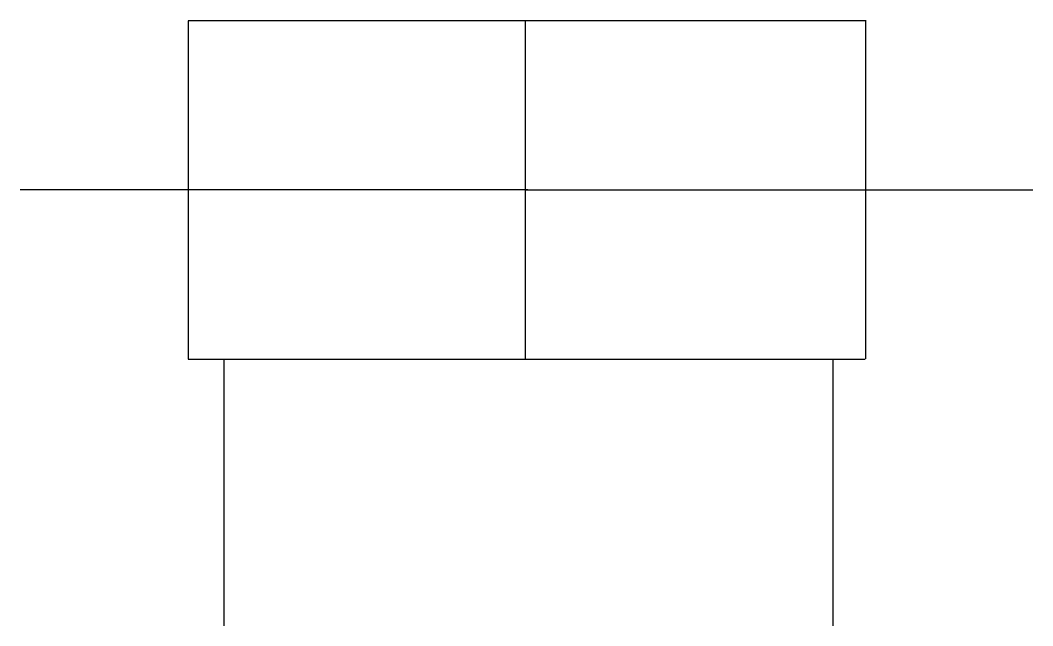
# Model space of a CAD drawing. Extents: x 731.7 to 761.6, y 353.4 to 371.3.
import ezdxf

# ---------------------------------------------------------------- set-up
doc = ezdxf.new("R2010")
doc.units = 0
doc.header["$LTSCALE"] = 5
doc.header["$MEASUREMENT"] = 0
doc.layers.add('11', color=1, linetype='CONTINUOUS')

msp = doc.modelspace()

# ---------------------------------------------------------------- linework, layer by layer
at = {"layer": '11'}
for p, q in [((756.667, 371.329), (756.667, 361.318)), ((756.648, 371.313), (736.648, 371.313)), ((736.648, 371.313), (736.648, 361.313)), ((746.602, 371.313), (746.602, 361.318)), ((746.684, 366.313), (731.684, 366.313)), ((746.605, 366.313), (761.605, 366.313)), ((736.648, 361.313), (756.648, 361.313)), ((737.701, 361.318), (737.701, 353.426)), ((755.701, 361.318), (755.701, 353.426))]:
    msp.add_line(p, q, dxfattribs=at)

doc.saveas('drawing.dxf')
